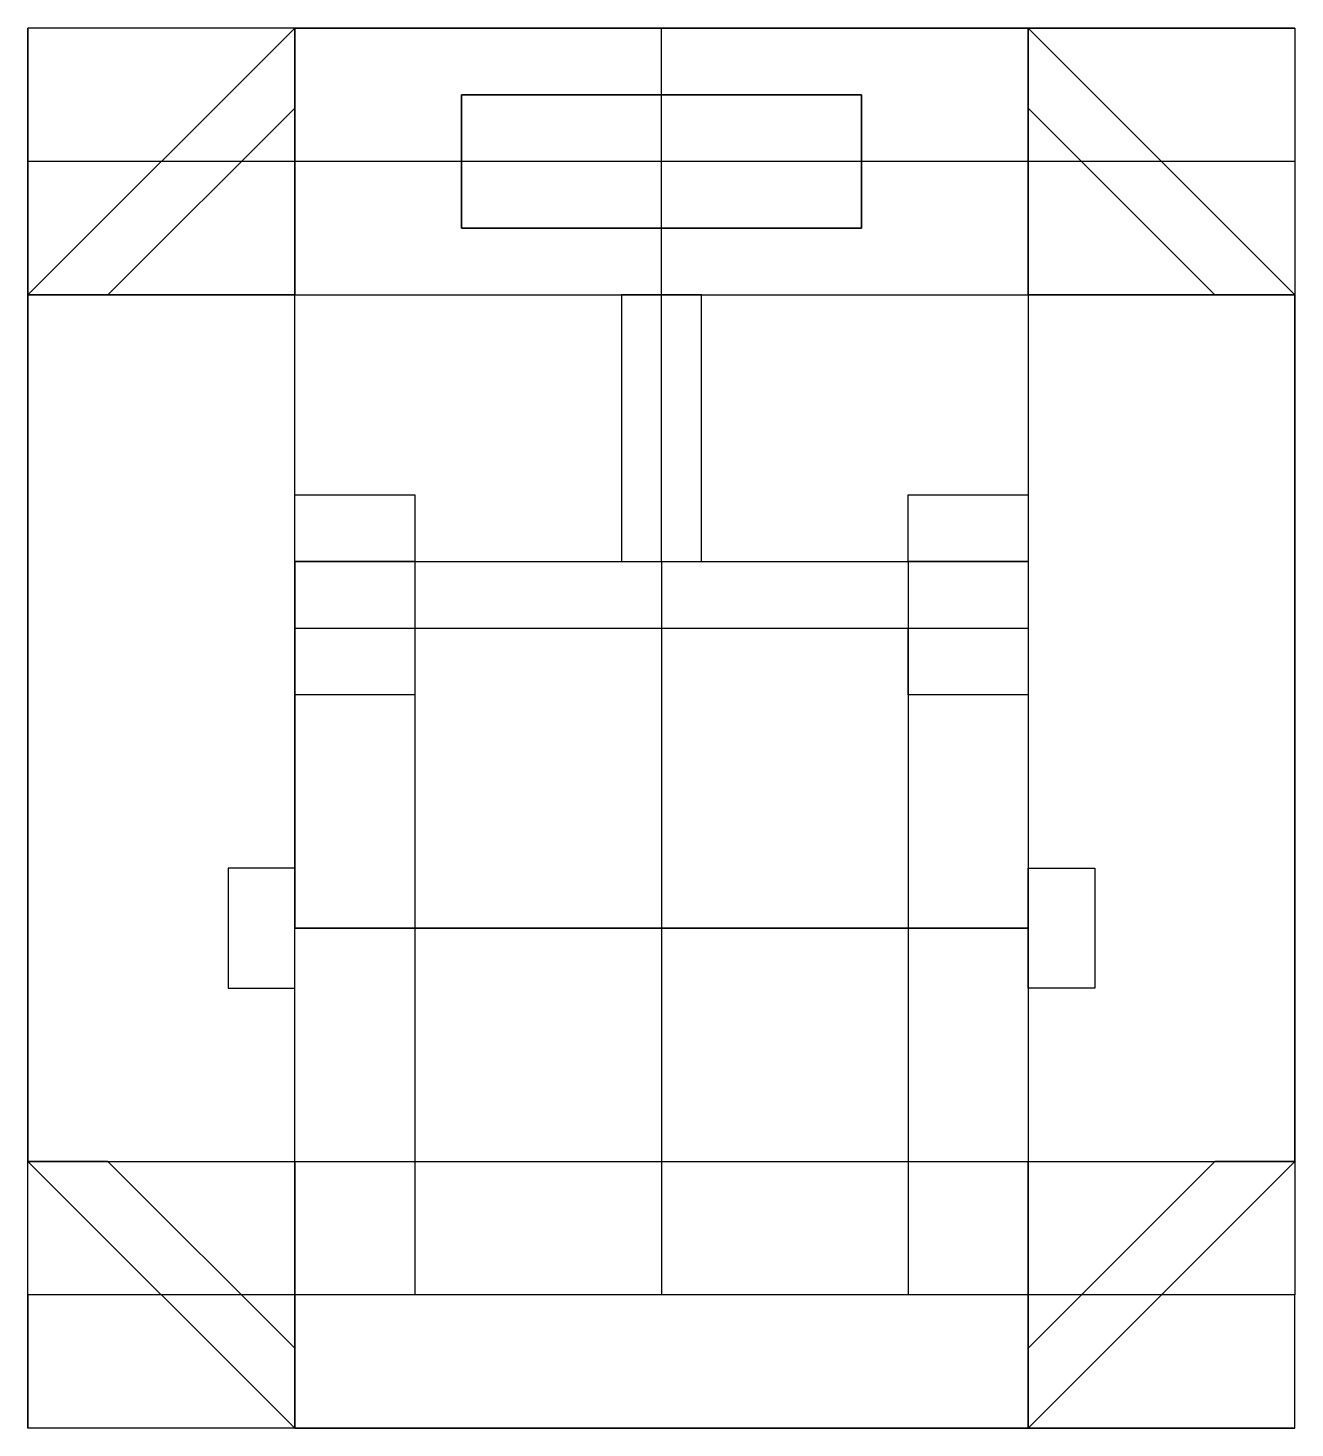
# Model space of a CAD drawing. Header units: millimetres. Extents: x 2306 to 2401, y 1728 to 1833.
import ezdxf

# ---------------------------------------------------------------- set-up
doc = ezdxf.new("R2010")
doc.units = ezdxf.units.MM
for name, color, linetype in [('guias', 7, 'Continuous'), ('lineas exteriore', 6, 'Continuous'), ('lineas interiores', 4, 'Continuous')]:
    doc.layers.add(name, color=color, linetype=linetype)

msp = doc.modelspace()

# ---------------------------------------------------------------- linework, layer by layer
at = {"layer": 'guias'}
for points in [[(2326.02, 1737.91), (2306.02, 1737.91), (2306.02, 1832.91)], [(2326.02, 1812.91), (2326.02, 1832.91), (2401.02, 1832.91), (2306.02, 1832.91)], [(2306.02, 1832.91), (2306.02, 1812.91), (2326.02, 1812.91), (2381.02, 1812.91), (2401.02, 1812.91)], [(2381.02, 1832.91), (2401.02, 1812.91), (2401.02, 1747.91), (2381.02, 1727.91), (2326.02, 1727.91), (2306.02, 1747.91), (2306.02, 1812.91), (2326.02, 1832.91)], [(2306.02, 1812.91), (2312.02, 1812.91), (2306.02, 1812.91), (2326.02, 1832.91), (2326.02, 1826.91), (2312.02, 1812.91)], [(2353.52, 1812.91), (2353.52, 1832.91), (2401.02, 1832.91), (2401.02, 1822.91), (2306.02, 1822.91)], [(2326.02, 1812.91), (2326.02, 1832.91)], [(2326.02, 1832.91), (2326.02, 1822.91)], [(2326.02, 1832.91), (2326.02, 1826.91), (2326.02, 1825.91)], [(2381.02, 1832.91), (2381.02, 1812.91)], [(2401.02, 1832.91), (2401.02, 1737.91), (2381.02, 1737.91), (2381.02, 1727.91)], [(2381.02, 1832.91), (2381.02, 1826.91), (2381.02, 1832.91), (2401.02, 1812.91), (2395.02, 1812.91), (2381.02, 1826.91)], [(2353.52, 1822.91), (2338.52, 1822.91), (2338.52, 1827.91), (2368.52, 1827.91), (2368.52, 1822.91), (2368.52, 1817.91), (2338.52, 1817.91), (2338.52, 1827.91)], [(2326.02, 1792.91), (2326.02, 1812.91), (2381.02, 1812.91), (2381.02, 1792.91)], [(2353.52, 1792.91), (2353.52, 1812.91), (2350.52, 1812.91), (2350.52, 1792.91), (2356.52, 1792.91), (2356.52, 1812.91), (2353.52, 1812.91)], [(2326.02, 1792.91), (2381.02, 1792.91), (2381.02, 1737.91), (2326.02, 1737.91), (2326.02, 1792.91)], [(2326.02, 1792.91), (2353.52, 1792.91), (2353.52, 1737.91)], [(2326.02, 1792.91), (2335.02, 1792.91), (2335.02, 1737.91)], [(2326.02, 1792.91), (2326.02, 1787.91), (2381.02, 1787.91)], [(2326.02, 1792.91), (2326.02, 1765.41), (2381.02, 1765.41)], [(2381.02, 1792.91), (2372.02, 1792.91), (2372.02, 1737.91)], [(2381.02, 1765.41), (2326.02, 1765.41)], [(2306.02, 1727.91), (2306.02, 1747.91), (2401.02, 1747.91)], [(2306.02, 1747.91), (2312.02, 1747.91), (2306.02, 1747.91), (2326.02, 1727.91), (2326.02, 1733.91), (2312.02, 1747.91)], [(2401.02, 1747.91), (2395.02, 1747.91), (2401.02, 1747.91), (2381.02, 1727.91), (2381.02, 1733.91), (2395.02, 1747.91)], [(2326.02, 1737.91), (2326.02, 1727.91), (2401.02, 1727.91), (2306.02, 1727.91)], [(2326.02, 1727.91), (2326.02, 1737.91), (2306.02, 1737.91), (2306.02, 1727.91)], [(2401.02, 1727.91), (2401.02, 1737.91)]]:
    msp.add_lwpolyline(points, dxfattribs=at)
at = {"layer": 'lineas exteriore'}
msp.add_lwpolyline([(2326.02, 1832.91), (2306.02, 1812.91), (2306.02, 1747.91), (2326.02, 1727.91), (2381.02, 1727.91), (2401.02, 1747.91), (2401.02, 1812.91), (2381.02, 1832.91), (2326.02, 1832.91)], dxfattribs=at)
at = {"layer": 'lineas interiores'}
for points in [[(2368.52, 1827.91), (2338.52, 1827.91), (2338.52, 1817.91), (2368.52, 1817.91), (2368.52, 1827.91)], [(2312.02, 1812.91), (2326.02, 1826.91), (2326.02, 1812.91), (2312.02, 1812.91)], [(2381.02, 1812.91), (2381.02, 1826.91), (2395.02, 1812.91), (2381.02, 1812.91)], [(2326.02, 1792.91), (2326.02, 1797.91), (2335.02, 1797.91), (2335.02, 1792.91), (2326.02, 1792.91)], [(2372.02, 1792.91), (2372.02, 1797.91), (2381.02, 1797.91), (2381.02, 1792.91), (2372.02, 1792.91)], [(2326.02, 1787.91), (2335.02, 1787.91), (2335.02, 1782.91), (2326.02, 1782.91), (2326.02, 1787.91)], [(2372.02, 1787.91), (2381.02, 1787.91), (2381.02, 1782.91), (2372.02, 1782.91), (2372.02, 1787.91)], [(2326.02, 1765.41), (2326.02, 1769.91), (2321.02, 1769.91), (2321.02, 1760.91), (2326.02, 1760.91), (2326.02, 1765.41)], [(2381.02, 1765.41), (2381.02, 1769.91), (2386.02, 1769.91), (2386.02, 1760.91), (2381.02, 1760.91), (2381.02, 1765.41)], [(2326.02, 1747.91), (2326.02, 1733.91), (2312.02, 1747.91), (2326.02, 1747.91)], [(2381.02, 1747.91), (2395.02, 1747.91), (2381.02, 1733.91), (2381.02, 1747.91)]]:
    msp.add_lwpolyline(points, dxfattribs=at)

doc.saveas('drawing.dxf')
